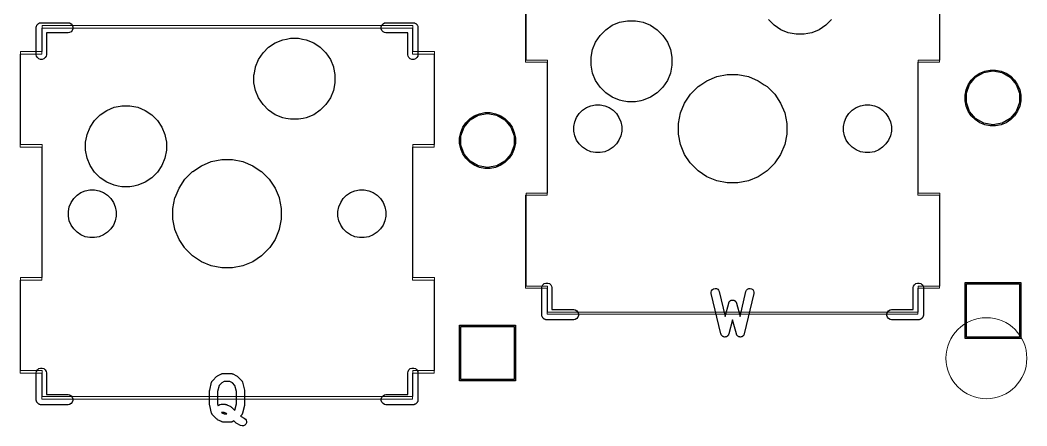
# Model space of a CAD drawing. Header units: millimetres. Extents: x 13 to 222, y -3 to 195.
# Drawn here: x 54.37 to 92.3, y 108.1 to 123.38 of the extents above; entities that cross this region are included whole.
import ezdxf

# ---------------------------------------------------------------- set-up
doc = ezdxf.new("R2010")
doc.units = ezdxf.units.MM
doc.header["$MEASUREMENT"] = 0
doc.layers.add('Ergodox plate', color=7, linetype='Continuous', lineweight=0, true_color=0xf6921e)
doc.layers.add('Orig switch cut', color=7, linetype='Continuous', lineweight=0, true_color=0xde3535)
doc.layers.add('Mask', color=134, linetype='Continuous')
doc.layers.add('Silk', color=142, linetype='Continuous')

msp = doc.modelspace()

# ---------------------------------------------------------------- linework, layer by layer
at = {"layer": 'Ergodox plate'}
for points in [[(88.213, 126.349), (88.213, 125.369), (89.026, 125.369), (89.026, 121.869), (88.213, 121.869), (88.213, 116.86), (89.026, 116.86), (89.026, 113.36), (88.213, 113.36), (88.213, 112.379), (74.243, 112.379), (74.243, 113.36), (73.431, 113.36), (73.431, 116.86), (74.243, 116.86), (74.243, 121.869), (73.431, 121.869), (73.431, 125.369), (74.243, 125.369), (74.243, 126.349)], [(69.163, 123.174), (69.163, 122.194), (69.976, 122.194), (69.976, 118.694), (69.163, 118.694), (69.163, 113.685), (69.976, 113.685), (69.976, 110.185), (69.163, 110.185), (69.163, 109.204), (55.193, 109.204), (55.193, 110.185), (54.381, 110.185), (54.381, 113.685), (55.193, 113.685), (55.193, 118.694), (54.381, 118.694), (54.381, 122.194), (55.193, 122.194), (55.193, 123.174)]]:
    msp.add_lwpolyline(points, close=True, dxfattribs=at)
msp.add_circle((90.779, 110.649), 1.524, dxfattribs=at)
at = {"layer": 'Mask', "linetype": 'Continuous'}
for p, q in [((76.682, 123.182), (76.959, 123.297)), ((76.959, 123.297), (77.107, 123.326)), ((77.107, 123.326), (77.254, 123.356)), ((77.254, 123.356), (77.555, 123.356)), ((77.555, 123.356), (77.702, 123.326)), ((77.702, 123.326), (77.85, 123.297)), ((77.85, 123.297), (78.127, 123.182)), ((82.782, 123.184), (82.569, 123.397)), ((84.94, 123.397), (84.727, 123.184)), ((76.219, 122.802), (76.432, 123.015)), ((76.432, 123.015), (76.682, 123.182)), ((78.127, 123.182), (78.377, 123.015)), ((78.377, 123.015), (78.59, 122.802)), ((83.032, 123.017), (82.782, 123.184)), ((83.309, 122.902), (83.032, 123.017)), ((84.477, 123.017), (84.2, 122.902)), ((84.727, 123.184), (84.477, 123.017)), ((63.983, 122.521), (64.261, 122.636)), ((64.261, 122.636), (64.408, 122.666)), ((64.408, 122.666), (64.556, 122.695)), ((64.556, 122.695), (64.856, 122.695)), ((64.856, 122.695), (65.004, 122.666)), ((65.004, 122.666), (65.151, 122.636)), ((65.151, 122.636), (65.429, 122.521)), ((75.937, 122.275), (76.052, 122.552)), ((76.052, 122.552), (76.219, 122.802)), ((78.59, 122.802), (78.757, 122.552)), ((78.757, 122.552), (78.872, 122.275)), ((83.457, 122.873), (83.309, 122.902)), ((83.604, 122.844), (83.457, 122.873)), ((83.905, 122.844), (83.604, 122.844)), ((84.052, 122.873), (83.905, 122.844)), ((84.2, 122.902), (84.052, 122.873)), ((63.521, 122.142), (63.733, 122.354)), ((63.733, 122.354), (63.983, 122.521)), ((65.429, 122.521), (65.679, 122.354)), ((65.679, 122.354), (65.891, 122.142)), ((75.879, 121.98), (75.937, 122.275)), ((78.872, 122.275), (78.931, 121.98)), ((63.239, 121.614), (63.354, 121.892)), ((63.354, 121.892), (63.521, 122.142)), ((65.891, 122.142), (66.058, 121.892)), ((66.058, 121.892), (66.173, 121.614)), ((75.879, 121.679), (75.879, 121.98)), ((78.931, 121.98), (78.931, 121.679)), ((63.182, 121.329), (63.234, 121.593)), ((63.234, 121.593), (63.239, 121.614)), ((66.173, 121.614), (66.177, 121.593)), ((66.177, 121.593), (66.23, 121.329)), ((75.937, 121.385), (75.879, 121.679)), ((78.931, 121.679), (78.872, 121.385)), ((90.525, 121.379), (90.716, 121.458)), ((90.716, 121.458), (90.919, 121.499)), ((90.919, 121.499), (91.127, 121.499)), ((91.127, 121.499), (91.33, 121.458)), ((91.33, 121.458), (91.521, 121.379)), ((63.18, 121.319), (63.182, 121.329)), ((63.18, 121.019), (63.18, 121.319)), ((63.239, 120.724), (63.18, 121.019)), ((66.232, 121.019), (66.173, 120.724)), ((66.23, 121.329), (66.232, 121.319)), ((66.232, 121.319), (66.232, 121.019)), ((76.052, 121.107), (75.937, 121.385)), ((76.219, 120.857), (76.052, 121.107)), ((78.757, 121.107), (78.59, 120.857)), ((78.872, 121.385), (78.757, 121.107)), ((80.019, 120.946), (80.248, 121.098)), ((80.248, 121.098), (80.619, 121.252)), ((80.619, 121.252), (81.014, 121.331)), ((80.619, 121.252), (80.619, 121.252)), ((80.619, 121.252), (80.619, 121.252)), ((81.014, 121.331), (81.416, 121.331)), ((81.416, 121.331), (81.81, 121.252)), ((81.81, 121.252), (81.81, 121.252)), ((81.81, 121.252), (81.81, 121.252)), ((81.81, 121.252), (82.181, 121.098)), ((82.181, 121.098), (82.41, 120.946)), ((90.092, 120.946), (90.207, 121.118)), ((90.207, 121.118), (90.353, 121.264)), ((90.353, 121.264), (90.525, 121.379)), ((91.521, 121.379), (91.693, 121.264)), ((91.693, 121.264), (91.839, 121.118)), ((91.839, 121.118), (91.954, 120.946)), ((63.354, 120.446), (63.239, 120.724)), ((66.173, 120.724), (66.058, 120.446)), ((76.432, 120.644), (76.219, 120.857)), ((76.682, 120.477), (76.432, 120.644)), ((78.377, 120.644), (78.127, 120.477)), ((78.59, 120.857), (78.377, 120.644)), ((79.629, 120.591), (79.913, 120.875)), ((79.913, 120.875), (80.019, 120.946)), ((82.41, 120.946), (82.516, 120.875)), ((82.516, 120.875), (82.8, 120.591)), ((89.972, 120.551), (90.012, 120.754)), ((90.012, 120.754), (90.092, 120.946)), ((91.954, 120.946), (92.034, 120.754)), ((92.034, 120.754), (92.074, 120.551)), ((63.521, 120.196), (63.354, 120.446)), ((66.058, 120.446), (65.891, 120.196)), ((76.959, 120.362), (76.682, 120.477)), ((77.05, 120.344), (76.959, 120.362)), ((77.254, 120.304), (77.05, 120.344)), ((77.555, 120.304), (77.254, 120.304)), ((77.759, 120.344), (77.555, 120.304)), ((77.85, 120.362), (77.759, 120.344)), ((78.127, 120.477), (77.85, 120.362)), ((79.252, 119.885), (79.406, 120.256)), ((79.406, 120.256), (79.629, 120.591)), ((79.629, 120.591), (79.629, 120.591)), ((82.8, 120.591), (82.8, 120.591)), ((82.8, 120.591), (83.023, 120.256)), ((83.023, 120.256), (83.177, 119.885)), ((89.972, 120.344), (89.972, 120.551)), ((90.012, 120.141), (89.972, 120.344)), ((92.074, 120.344), (92.034, 120.141)), ((92.074, 120.551), (92.074, 120.344)), ((57.383, 119.814), (57.633, 119.981)), ((57.633, 119.981), (57.911, 120.096)), ((57.911, 120.096), (58.136, 120.141)), ((58.136, 120.141), (58.206, 120.155)), ((58.206, 120.155), (58.506, 120.155)), ((58.506, 120.155), (58.575, 120.141)), ((58.575, 120.141), (58.801, 120.096)), ((58.801, 120.096), (59.079, 119.981)), ((59.079, 119.981), (59.329, 119.814)), ((63.733, 119.984), (63.521, 120.196)), ((63.983, 119.817), (63.733, 119.984)), ((65.679, 119.984), (65.429, 119.817)), ((65.891, 120.196), (65.679, 119.984)), ((71.672, 119.855), (71.875, 119.896)), ((71.875, 119.896), (72.082, 119.896)), ((72.082, 119.896), (72.285, 119.855)), ((75.435, 119.864), (75.56, 119.989)), ((75.56, 119.989), (75.708, 120.088)), ((75.708, 120.088), (75.872, 120.156)), ((75.872, 120.156), (76.046, 120.191)), ((76.046, 120.191), (76.223, 120.191)), ((76.223, 120.191), (76.397, 120.156)), ((76.397, 120.156), (76.561, 120.088)), ((76.561, 120.088), (76.709, 119.989)), ((76.709, 119.989), (76.834, 119.864)), ((79.174, 119.491), (79.252, 119.885)), ((79.252, 119.885), (79.252, 119.885)), ((83.177, 119.885), (83.177, 119.885)), ((83.177, 119.885), (83.256, 119.491)), ((85.595, 119.864), (85.72, 119.989)), ((85.72, 119.989), (85.868, 120.088)), ((85.868, 120.088), (86.032, 120.156)), ((86.032, 120.156), (86.206, 120.191)), ((86.206, 120.191), (86.383, 120.191)), ((86.383, 120.191), (86.557, 120.156)), ((86.557, 120.156), (86.721, 120.088)), ((86.721, 120.088), (86.869, 119.989)), ((86.869, 119.989), (86.994, 119.864)), ((90.092, 119.95), (90.012, 120.141)), ((90.207, 119.778), (90.092, 119.95)), ((91.954, 119.95), (91.839, 119.778)), ((92.034, 120.141), (91.954, 119.95)), ((57.004, 119.352), (57.171, 119.602)), ((57.171, 119.602), (57.383, 119.814)), ((59.329, 119.814), (59.541, 119.602)), ((59.541, 119.602), (59.708, 119.352)), ((64.261, 119.702), (63.983, 119.817)), ((64.377, 119.678), (64.261, 119.702)), ((64.556, 119.643), (64.377, 119.678)), ((64.856, 119.643), (64.556, 119.643)), ((65.034, 119.678), (64.856, 119.643)), ((65.151, 119.702), (65.034, 119.678)), ((65.429, 119.817), (65.151, 119.702)), ((71.047, 119.342), (71.162, 119.515)), ((71.162, 119.515), (71.309, 119.661)), ((71.309, 119.661), (71.481, 119.776)), ((71.481, 119.776), (71.672, 119.855)), ((72.285, 119.855), (72.476, 119.776)), ((72.476, 119.776), (72.649, 119.661)), ((72.649, 119.661), (72.795, 119.515)), ((72.795, 119.515), (72.91, 119.342)), ((75.234, 119.378), (75.268, 119.552)), ((75.268, 119.552), (75.336, 119.716)), ((75.336, 119.716), (75.435, 119.864)), ((76.834, 119.864), (76.933, 119.716)), ((76.933, 119.716), (77.001, 119.552)), ((77.001, 119.552), (77.036, 119.378)), ((85.394, 119.378), (85.428, 119.552)), ((85.428, 119.552), (85.496, 119.716)), ((85.496, 119.716), (85.595, 119.864)), ((86.994, 119.864), (87.093, 119.716)), ((87.093, 119.716), (87.161, 119.552)), ((87.161, 119.552), (87.196, 119.378)), ((90.353, 119.631), (90.207, 119.778)), ((90.525, 119.516), (90.353, 119.631)), ((90.716, 119.437), (90.525, 119.516)), ((91.521, 119.516), (91.33, 119.437)), ((91.693, 119.631), (91.521, 119.516)), ((91.839, 119.778), (91.693, 119.631)), ((56.889, 119.074), (57.004, 119.352)), ((59.708, 119.352), (59.823, 119.074)), ((70.928, 118.948), (70.968, 119.151)), ((70.968, 119.151), (71.047, 119.342)), ((72.91, 119.342), (72.989, 119.151)), ((72.989, 119.151), (73.03, 118.948)), ((75.234, 119.201), (75.234, 119.378)), ((75.268, 119.027), (75.234, 119.201)), ((77.036, 119.201), (77.001, 119.027)), ((77.036, 119.378), (77.036, 119.201)), ((79.174, 119.089), (79.174, 119.491)), ((83.256, 119.491), (83.256, 119.089)), ((85.394, 119.201), (85.394, 119.378)), ((85.428, 119.027), (85.394, 119.201)), ((87.196, 119.201), (87.161, 119.027)), ((87.196, 119.378), (87.196, 119.201)), ((90.919, 119.397), (90.716, 119.437)), ((91.127, 119.397), (90.919, 119.397)), ((91.33, 119.437), (91.127, 119.397)), ((56.83, 118.779), (56.832, 118.789)), ((56.83, 118.479), (56.83, 118.779)), ((56.832, 118.789), (56.876, 119.01)), ((56.876, 119.01), (56.889, 119.074)), ((59.823, 119.074), (59.836, 119.01)), ((59.836, 119.01), (59.88, 118.789)), ((59.88, 118.789), (59.882, 118.779)), ((59.882, 118.779), (59.882, 118.479)), ((70.928, 118.741), (70.928, 118.948)), ((70.968, 118.538), (70.928, 118.741)), ((73.03, 118.741), (72.989, 118.538)), ((73.03, 118.948), (73.03, 118.741)), ((75.336, 118.863), (75.268, 119.027)), ((75.435, 118.715), (75.336, 118.863)), ((76.933, 118.863), (76.834, 118.715)), ((77.001, 119.027), (76.933, 118.863)), ((79.252, 118.696), (79.174, 119.089)), ((83.256, 119.089), (83.178, 118.696)), ((85.496, 118.863), (85.428, 119.027)), ((85.595, 118.715), (85.496, 118.863)), ((87.093, 118.863), (86.994, 118.715)), ((87.161, 119.027), (87.093, 118.863)), ((56.889, 118.184), (56.83, 118.479)), ((59.882, 118.479), (59.823, 118.184)), ((71.047, 118.347), (70.968, 118.538)), ((72.989, 118.538), (72.91, 118.347)), ((75.56, 118.59), (75.435, 118.715)), ((75.708, 118.491), (75.56, 118.59)), ((75.872, 118.423), (75.708, 118.491)), ((76.046, 118.389), (75.872, 118.423)), ((76.223, 118.389), (76.046, 118.389)), ((76.397, 118.423), (76.223, 118.389)), ((76.561, 118.491), (76.397, 118.423)), ((76.709, 118.59), (76.561, 118.491)), ((76.834, 118.715), (76.709, 118.59)), ((79.252, 118.694), (79.252, 118.696)), ((79.406, 118.323), (79.252, 118.694)), ((83.177, 118.694), (83.023, 118.323)), ((83.178, 118.696), (83.177, 118.694)), ((85.72, 118.59), (85.595, 118.715)), ((85.868, 118.491), (85.72, 118.59)), ((86.032, 118.423), (85.868, 118.491)), ((86.206, 118.389), (86.032, 118.423)), ((86.383, 118.389), (86.206, 118.389)), ((86.557, 118.423), (86.383, 118.389)), ((86.721, 118.491), (86.557, 118.423)), ((86.869, 118.59), (86.721, 118.491)), ((86.994, 118.715), (86.869, 118.59)), ((57.004, 117.906), (56.889, 118.184)), ((59.823, 118.184), (59.708, 117.906)), ((61.199, 117.898), (61.57, 118.052)), ((61.57, 118.052), (61.965, 118.13)), ((61.57, 118.052), (61.57, 118.052)), ((61.57, 118.052), (61.57, 118.052)), ((61.965, 118.13), (62.367, 118.13)), ((62.367, 118.13), (62.761, 118.052)), ((62.761, 118.052), (62.761, 118.052)), ((62.761, 118.052), (62.761, 118.052)), ((62.761, 118.052), (63.133, 117.898)), ((71.162, 118.175), (71.047, 118.347)), ((71.309, 118.028), (71.162, 118.175)), ((71.481, 117.913), (71.309, 118.028)), ((72.649, 118.028), (72.476, 117.913)), ((72.795, 118.175), (72.649, 118.028)), ((72.91, 118.347), (72.795, 118.175)), ((79.618, 118.006), (79.406, 118.323)), ((79.629, 117.989), (79.618, 118.006)), ((79.913, 117.704), (79.629, 117.989)), ((82.8, 117.989), (82.516, 117.704)), ((82.812, 118.006), (82.8, 117.989)), ((83.023, 118.323), (82.812, 118.006)), ((57.171, 117.656), (57.004, 117.906)), ((57.383, 117.443), (57.171, 117.656)), ((59.541, 117.656), (59.329, 117.443)), ((59.708, 117.906), (59.541, 117.656)), ((60.58, 117.39), (60.865, 117.674)), ((60.865, 117.674), (60.879, 117.684)), ((60.879, 117.684), (61.199, 117.898)), ((63.133, 117.898), (63.453, 117.684)), ((63.453, 117.684), (63.467, 117.674)), ((63.467, 117.674), (63.751, 117.39)), ((71.672, 117.834), (71.481, 117.913)), ((71.875, 117.793), (71.672, 117.834)), ((72.082, 117.793), (71.875, 117.793)), ((72.285, 117.834), (72.082, 117.793)), ((72.476, 117.913), (72.285, 117.834)), ((80.248, 117.481), (79.913, 117.704)), ((79.913, 117.704), (79.913, 117.704)), ((82.516, 117.704), (82.181, 117.481)), ((82.516, 117.704), (82.516, 117.704)), ((57.633, 117.276), (57.383, 117.443)), ((57.911, 117.161), (57.633, 117.276)), ((59.079, 117.276), (58.801, 117.161)), ((59.329, 117.443), (59.079, 117.276)), ((60.357, 117.055), (60.58, 117.39)), ((60.58, 117.39), (60.58, 117.39)), ((63.751, 117.39), (63.751, 117.39)), ((63.751, 117.39), (63.975, 117.055)), ((80.619, 117.327), (80.248, 117.481)), ((81.014, 117.248), (80.619, 117.327)), ((80.619, 117.327), (80.619, 117.327)), ((80.619, 117.327), (80.619, 117.327)), ((81.416, 117.248), (81.014, 117.248)), ((81.81, 117.327), (81.416, 117.248)), ((82.181, 117.481), (81.81, 117.327)), ((81.81, 117.327), (81.81, 117.327)), ((81.81, 117.327), (81.81, 117.327)), ((56.512, 116.789), (56.659, 116.887)), ((56.659, 116.887), (56.823, 116.955)), ((56.823, 116.955), (56.997, 116.99)), ((56.997, 116.99), (57.175, 116.99)), ((57.175, 116.99), (57.349, 116.955)), ((57.349, 116.955), (57.513, 116.887)), ((57.513, 116.887), (57.66, 116.789)), ((58.058, 117.132), (57.911, 117.161)), ((58.206, 117.103), (58.058, 117.132)), ((58.506, 117.103), (58.206, 117.103)), ((58.654, 117.132), (58.506, 117.103)), ((58.801, 117.161), (58.654, 117.132)), ((60.207, 116.694), (60.357, 117.055)), ((63.975, 117.055), (64.125, 116.694)), ((66.672, 116.789), (66.819, 116.887)), ((66.819, 116.887), (66.983, 116.955)), ((66.983, 116.955), (67.157, 116.99)), ((67.157, 116.99), (67.335, 116.99)), ((67.335, 116.99), (67.509, 116.955)), ((67.509, 116.955), (67.673, 116.887)), ((67.673, 116.887), (67.82, 116.789)), ((56.219, 116.351), (56.287, 116.515)), ((56.287, 116.515), (56.386, 116.663)), ((56.386, 116.663), (56.512, 116.789)), ((57.66, 116.789), (57.786, 116.663)), ((57.786, 116.663), (57.884, 116.515)), ((57.884, 116.515), (57.952, 116.351)), ((60.125, 116.29), (60.203, 116.684)), ((60.203, 116.684), (60.207, 116.694)), ((64.125, 116.694), (64.129, 116.684)), ((64.129, 116.684), (64.207, 116.29)), ((66.379, 116.351), (66.447, 116.515)), ((66.447, 116.515), (66.546, 116.663)), ((66.546, 116.663), (66.672, 116.789)), ((67.82, 116.789), (67.946, 116.663)), ((67.946, 116.663), (68.044, 116.515)), ((68.044, 116.515), (68.112, 116.351)), ((56.185, 116.177), (56.219, 116.351)), ((56.185, 116), (56.185, 116.177)), ((57.952, 116.351), (57.987, 116.177)), ((57.987, 116.177), (57.987, 116)), ((60.125, 115.888), (60.125, 116.29)), ((64.207, 116.29), (64.207, 115.888)), ((66.345, 116.177), (66.379, 116.351)), ((66.345, 116), (66.345, 116.177)), ((68.112, 116.351), (68.147, 116.177)), ((68.147, 116.177), (68.147, 116)), ((56.219, 115.826), (56.185, 116)), ((56.287, 115.662), (56.219, 115.826)), ((57.952, 115.826), (57.884, 115.662)), ((57.987, 116), (57.952, 115.826)), ((60.201, 115.503), (60.125, 115.888)), ((64.207, 115.888), (64.13, 115.503)), ((66.379, 115.826), (66.345, 116)), ((66.447, 115.662), (66.379, 115.826)), ((68.112, 115.826), (68.044, 115.662)), ((68.147, 116), (68.112, 115.826)), ((56.386, 115.514), (56.287, 115.662)), ((56.512, 115.389), (56.386, 115.514)), ((56.659, 115.29), (56.512, 115.389)), ((57.66, 115.389), (57.513, 115.29)), ((57.786, 115.514), (57.66, 115.389)), ((57.884, 115.662), (57.786, 115.514)), ((60.203, 115.493), (60.201, 115.503)), ((60.357, 115.122), (60.203, 115.493)), ((64.129, 115.493), (63.975, 115.122)), ((64.13, 115.503), (64.129, 115.493)), ((66.546, 115.514), (66.447, 115.662)), ((66.672, 115.389), (66.546, 115.514)), ((66.819, 115.29), (66.672, 115.389)), ((67.82, 115.389), (67.673, 115.29)), ((67.946, 115.514), (67.82, 115.389)), ((68.044, 115.662), (67.946, 115.514)), ((56.823, 115.222), (56.659, 115.29)), ((56.997, 115.188), (56.823, 115.222)), ((57.175, 115.188), (56.997, 115.188)), ((57.349, 115.222), (57.175, 115.188)), ((57.513, 115.29), (57.349, 115.222)), ((60.558, 114.822), (60.357, 115.122)), ((63.975, 115.122), (63.774, 114.822)), ((66.983, 115.222), (66.819, 115.29)), ((67.157, 115.188), (66.983, 115.222)), ((67.335, 115.188), (67.157, 115.188)), ((67.509, 115.222), (67.335, 115.188)), ((67.673, 115.29), (67.509, 115.222)), ((60.58, 114.788), (60.558, 114.822)), ((60.865, 114.503), (60.58, 114.788)), ((63.751, 114.788), (63.467, 114.503)), ((63.774, 114.822), (63.751, 114.788)), ((61.199, 114.28), (60.865, 114.503)), ((60.865, 114.503), (60.865, 114.503)), ((61.57, 114.126), (61.199, 114.28)), ((63.133, 114.28), (62.761, 114.126)), ((63.467, 114.503), (63.133, 114.28)), ((63.467, 114.503), (63.467, 114.503)), ((61.965, 114.048), (61.57, 114.126)), ((61.57, 114.126), (61.57, 114.126)), ((61.57, 114.126), (61.57, 114.126)), ((62.367, 114.048), (61.965, 114.048)), ((62.761, 114.126), (62.367, 114.048)), ((62.761, 114.126), (62.761, 114.126)), ((62.761, 114.126), (62.761, 114.126)), ((89.972, 111.396), (89.972, 113.498)), ((89.972, 113.498), (92.074, 113.498)), ((92.074, 113.498), (92.074, 111.396)), ((70.928, 109.793), (70.928, 111.895)), ((70.928, 111.895), (73.03, 111.895)), ((73.03, 111.895), (73.03, 109.793)), ((92.074, 111.396), (89.972, 111.396)), ((73.03, 109.793), (70.928, 109.793))]:
    msp.add_line(p, q, dxfattribs=at)
at = {"layer": 'Orig switch cut'}
for points in [[(88.2, 126.275), (88.2, 125.294), (89.013, 125.294), (89.013, 121.794), (88.2, 121.794), (88.2, 116.785), (89.013, 116.785), (89.013, 113.285), (88.2, 113.285), (88.2, 112.305), (74.23, 112.305), (74.23, 113.285), (73.417, 113.285), (73.417, 116.785), (74.23, 116.785), (74.23, 121.794), (73.417, 121.794), (73.417, 125.294), (74.23, 125.294), (74.23, 126.275)], [(69.151, 123.074), (69.151, 122.094), (69.964, 122.094), (69.964, 118.594), (69.151, 118.594), (69.151, 113.585), (69.964, 113.585), (69.964, 110.085), (69.151, 110.085), (69.151, 109.104), (55.181, 109.104), (55.181, 110.085), (54.368, 110.085), (54.368, 113.585), (55.181, 113.585), (55.181, 118.594), (54.368, 118.594), (54.368, 122.094), (55.181, 122.094), (55.181, 123.074)]]:
    msp.add_lwpolyline(points, close=True, dxfattribs=at)
at = {"layer": 'Silk', "linetype": 'Continuous'}
for p, q in [((54.975, 123.123), (54.981, 123.138)), ((54.975, 123.106), (54.975, 123.123)), ((54.975, 122.072), (54.975, 123.106)), ((54.975, 123.106), (54.975, 123.106)), ((54.981, 123.138), (54.984, 123.155)), ((54.984, 123.155), (54.993, 123.17)), ((54.993, 123.17), (54.998, 123.186)), ((54.998, 123.186), (55.009, 123.199)), ((55.009, 123.199), (55.018, 123.213)), ((55.018, 123.213), (55.031, 123.224)), ((55.031, 123.224), (55.042, 123.237)), ((55.042, 123.237), (55.056, 123.246)), ((55.056, 123.246), (55.069, 123.256)), ((55.069, 123.256), (55.085, 123.262)), ((55.085, 123.262), (55.1, 123.271)), ((55.1, 123.271), (55.116, 123.274)), ((55.116, 123.274), (55.132, 123.279)), ((55.132, 123.279), (55.149, 123.279)), ((55.149, 123.279), (55.149, 123.279)), ((55.149, 123.279), (56.183, 123.279)), ((56.183, 123.279), (56.232, 123.271)), ((56.232, 123.271), (56.29, 123.237)), ((56.29, 122.941), (56.232, 122.907)), ((56.29, 123.237), (56.333, 123.186)), ((56.333, 122.992), (56.29, 122.941)), ((56.333, 123.186), (56.356, 123.123)), ((56.356, 123.055), (56.333, 122.992)), ((56.356, 123.123), (56.356, 123.055)), ((67.975, 123.123), (67.998, 123.186)), ((67.975, 123.055), (67.975, 123.123)), ((67.998, 122.992), (67.975, 123.055)), ((67.998, 123.186), (68.042, 123.237)), ((68.042, 122.941), (67.998, 122.992)), ((68.042, 123.237), (68.1, 123.271)), ((68.1, 122.907), (68.042, 122.941)), ((68.1, 123.271), (68.149, 123.279)), ((68.149, 123.279), (69.183, 123.279)), ((69.183, 123.279), (69.199, 123.279)), ((69.183, 123.279), (69.183, 123.279)), ((69.199, 123.279), (69.215, 123.274)), ((69.215, 123.274), (69.232, 123.271)), ((69.232, 123.271), (69.247, 123.262)), ((69.247, 123.262), (69.263, 123.256)), ((69.263, 123.256), (69.276, 123.246)), ((69.276, 123.246), (69.29, 123.237)), ((69.29, 123.237), (69.301, 123.224)), ((69.301, 123.224), (69.314, 123.213)), ((69.314, 123.213), (69.323, 123.199)), ((69.323, 123.199), (69.333, 123.186)), ((69.333, 123.186), (69.339, 123.17)), ((69.339, 123.17), (69.348, 123.155)), ((69.348, 123.155), (69.351, 123.138)), ((69.351, 123.138), (69.356, 123.123)), ((69.356, 123.123), (69.356, 123.106)), ((69.356, 123.106), (69.356, 123.106)), ((69.356, 123.106), (69.356, 122.072)), ((56.183, 122.898), (55.356, 122.898)), ((55.356, 122.898), (55.356, 122.072)), ((56.232, 122.907), (56.183, 122.898)), ((68.149, 122.898), (68.1, 122.907)), ((68.975, 122.898), (68.149, 122.898)), ((68.975, 122.072), (68.975, 122.898)), ((54.984, 122.023), (54.975, 122.072)), ((55.018, 121.965), (54.984, 122.023)), ((55.069, 121.921), (55.018, 121.965)), ((55.132, 121.898), (55.069, 121.921)), ((55.199, 121.898), (55.132, 121.898)), ((55.263, 121.921), (55.199, 121.898)), ((55.314, 121.965), (55.263, 121.921)), ((55.348, 122.023), (55.314, 121.965)), ((55.356, 122.072), (55.348, 122.023)), ((68.984, 122.023), (68.975, 122.072)), ((69.018, 121.965), (68.984, 122.023)), ((69.069, 121.921), (69.018, 121.965)), ((69.132, 121.898), (69.069, 121.921)), ((69.199, 121.898), (69.132, 121.898)), ((69.263, 121.921), (69.199, 121.898)), ((69.314, 121.965), (69.263, 121.921)), ((69.348, 122.023), (69.314, 121.965)), ((69.356, 122.072), (69.348, 122.023)), ((90.37, 121.226), (90.676, 121.402)), ((90.676, 121.402), (91.023, 121.463)), ((91.023, 121.463), (91.37, 121.402)), ((91.37, 121.402), (91.676, 121.226)), ((90.144, 120.955), (90.37, 121.226)), ((91.676, 121.226), (91.902, 120.955)), ((90.023, 120.624), (90.144, 120.955)), ((91.902, 120.955), (92.023, 120.624)), ((90.023, 120.271), (90.023, 120.624)), ((90.144, 119.94), (90.023, 120.271)), ((92.023, 120.271), (91.902, 119.94)), ((92.023, 120.624), (92.023, 120.271)), ((90.37, 119.67), (90.144, 119.94)), ((91.902, 119.94), (91.676, 119.67)), ((71.099, 119.352), (71.326, 119.622)), ((71.326, 119.622), (71.631, 119.799)), ((71.631, 119.799), (71.979, 119.86)), ((71.979, 119.86), (72.326, 119.799)), ((72.326, 119.799), (72.631, 119.622)), ((72.631, 119.622), (72.858, 119.352)), ((90.676, 119.494), (90.37, 119.67)), ((91.676, 119.67), (91.37, 119.494)), ((70.979, 119.021), (71.099, 119.352)), ((72.858, 119.352), (72.979, 119.021)), ((91.023, 119.432), (90.676, 119.494)), ((91.37, 119.494), (91.023, 119.432)), ((70.979, 118.668), (70.979, 119.021)), ((72.979, 119.021), (72.979, 118.668)), ((71.099, 118.337), (70.979, 118.668)), ((72.979, 118.668), (72.858, 118.337)), ((71.326, 118.067), (71.099, 118.337)), ((71.631, 117.89), (71.326, 118.067)), ((72.631, 118.067), (72.326, 117.89)), ((72.858, 118.337), (72.631, 118.067)), ((71.979, 117.829), (71.631, 117.89)), ((72.326, 117.89), (71.979, 117.829)), ((74.066, 113.414), (74.118, 113.457)), ((74.118, 113.457), (74.181, 113.48)), ((74.181, 113.48), (74.248, 113.48)), ((74.248, 113.48), (74.311, 113.457)), ((74.311, 113.457), (74.363, 113.414)), ((88.066, 113.414), (88.118, 113.457)), ((88.118, 113.457), (88.181, 113.48)), ((88.181, 113.48), (88.248, 113.48)), ((88.248, 113.48), (88.311, 113.457)), ((88.311, 113.457), (88.363, 113.414)), ((90.023, 111.447), (90.023, 113.447)), ((90.023, 113.447), (92.023, 113.447)), ((92.023, 113.447), (92.023, 111.447)), ((74.024, 113.306), (74.033, 113.356)), ((74.024, 112.323), (74.024, 113.306)), ((74.033, 113.356), (74.066, 113.414)), ((74.363, 113.414), (74.396, 113.356)), ((74.396, 113.356), (74.405, 113.306)), ((74.405, 113.306), (74.405, 112.48)), ((80.41, 113.141), (80.425, 113.192)), ((80.413, 113.089), (80.41, 113.141)), ((80.776, 111.565), (80.413, 113.089)), ((80.425, 113.192), (80.457, 113.235)), ((80.457, 113.235), (80.501, 113.264)), ((80.501, 113.264), (80.552, 113.276)), ((80.552, 113.276), (80.605, 113.27)), ((80.605, 113.27), (80.652, 113.246)), ((80.652, 113.246), (80.689, 113.208)), ((80.689, 113.208), (80.71, 113.159)), ((80.71, 113.159), (80.933, 112.223)), ((81.497, 112.223), (81.719, 113.159)), ((82.016, 113.089), (81.653, 111.565)), ((81.719, 113.159), (81.741, 113.208)), ((81.741, 113.208), (81.777, 113.246)), ((81.777, 113.246), (81.824, 113.27)), ((81.824, 113.27), (81.877, 113.276)), ((81.877, 113.276), (81.928, 113.264)), ((81.928, 113.264), (81.972, 113.235)), ((81.972, 113.235), (82.004, 113.192)), ((82.004, 113.192), (82.019, 113.141)), ((82.019, 113.141), (82.016, 113.089)), ((88.024, 113.306), (88.033, 113.356)), ((88.024, 112.48), (88.024, 113.306)), ((88.033, 113.356), (88.066, 113.414)), ((88.363, 113.414), (88.396, 113.356)), ((88.396, 113.356), (88.405, 113.306)), ((88.405, 113.306), (88.405, 112.273)), ((80.933, 112.223), (81.067, 112.728)), ((81.067, 112.728), (81.073, 112.74)), ((81.073, 112.74), (81.077, 112.753)), ((81.077, 112.753), (81.084, 112.764)), ((81.084, 112.764), (81.09, 112.776)), ((81.09, 112.776), (81.099, 112.785)), ((81.099, 112.785), (81.107, 112.796)), ((81.107, 112.796), (81.118, 112.804)), ((81.118, 112.804), (81.127, 112.813)), ((81.127, 112.813), (81.139, 112.819)), ((81.139, 112.819), (81.15, 112.827)), ((81.15, 112.827), (81.163, 112.83)), ((81.163, 112.83), (81.175, 112.836)), ((81.175, 112.836), (81.188, 112.837)), ((81.188, 112.837), (81.201, 112.84)), ((81.201, 112.84), (81.215, 112.839)), ((81.215, 112.839), (81.228, 112.84)), ((81.228, 112.84), (81.241, 112.837)), ((81.241, 112.837), (81.254, 112.836)), ((81.254, 112.836), (81.266, 112.83)), ((81.266, 112.83), (81.279, 112.827)), ((81.279, 112.827), (81.29, 112.819)), ((81.29, 112.819), (81.302, 112.813)), ((81.302, 112.813), (81.311, 112.804)), ((81.311, 112.804), (81.322, 112.796)), ((81.322, 112.796), (81.33, 112.785)), ((81.33, 112.785), (81.34, 112.776)), ((81.34, 112.776), (81.345, 112.764)), ((81.345, 112.764), (81.353, 112.753)), ((81.353, 112.753), (81.356, 112.74)), ((81.356, 112.74), (81.362, 112.728)), ((81.362, 112.728), (81.497, 112.223)), ((74.024, 112.256), (74.024, 112.323)), ((74.405, 112.48), (75.231, 112.48)), ((75.231, 112.48), (75.281, 112.471)), ((75.281, 112.471), (75.339, 112.438)), ((75.339, 112.438), (75.382, 112.386)), ((75.382, 112.386), (75.405, 112.323)), ((75.405, 112.323), (75.405, 112.256)), ((87.024, 112.323), (87.047, 112.386)), ((87.024, 112.256), (87.024, 112.323)), ((87.047, 112.386), (87.09, 112.438)), ((87.09, 112.438), (87.148, 112.471)), ((87.148, 112.471), (87.198, 112.48)), ((87.198, 112.48), (88.024, 112.48)), ((74.03, 112.24), (74.024, 112.256)), ((74.033, 112.223), (74.03, 112.24)), ((74.041, 112.209), (74.033, 112.223)), ((74.047, 112.193), (74.041, 112.209)), ((74.058, 112.18), (74.047, 112.193)), ((74.066, 112.165), (74.058, 112.18)), ((74.079, 112.154), (74.066, 112.165)), ((74.09, 112.141), (74.079, 112.154)), ((74.105, 112.133), (74.09, 112.141)), ((74.118, 112.122), (74.105, 112.133)), ((74.134, 112.116), (74.118, 112.122)), ((74.148, 112.108), (74.134, 112.116)), ((74.165, 112.105), (74.148, 112.108)), ((74.181, 112.099), (74.165, 112.105)), ((74.198, 112.099), (74.181, 112.099)), ((75.231, 112.099), (74.198, 112.099)), ((74.198, 112.099), (74.198, 112.099)), ((75.281, 112.108), (75.231, 112.099)), ((75.339, 112.141), (75.281, 112.108)), ((75.382, 112.193), (75.339, 112.141)), ((75.405, 112.256), (75.382, 112.193)), ((81.215, 112.097), (81.072, 111.561)), ((81.358, 111.561), (81.215, 112.097)), ((87.047, 112.193), (87.024, 112.256)), ((87.09, 112.141), (87.047, 112.193)), ((87.148, 112.108), (87.09, 112.141)), ((87.198, 112.099), (87.148, 112.108)), ((88.231, 112.099), (87.198, 112.099)), ((88.248, 112.099), (88.231, 112.099)), ((88.231, 112.099), (88.231, 112.099)), ((88.264, 112.105), (88.248, 112.099)), ((88.281, 112.108), (88.264, 112.105)), ((88.295, 112.116), (88.281, 112.108)), ((88.311, 112.122), (88.295, 112.116)), ((88.324, 112.133), (88.311, 112.122)), ((88.339, 112.141), (88.324, 112.133)), ((88.35, 112.154), (88.339, 112.141)), ((88.363, 112.165), (88.35, 112.154)), ((88.371, 112.18), (88.363, 112.165)), ((88.382, 112.193), (88.371, 112.18)), ((88.388, 112.209), (88.382, 112.193)), ((88.396, 112.223), (88.388, 112.209)), ((88.399, 112.24), (88.396, 112.223)), ((88.405, 112.256), (88.399, 112.24)), ((88.405, 112.273), (88.405, 112.273)), ((88.405, 112.273), (88.405, 112.256)), ((70.979, 109.844), (70.979, 111.844)), ((70.979, 111.844), (72.979, 111.844)), ((72.979, 111.844), (72.979, 109.844)), ((80.782, 111.55), (80.776, 111.565)), ((80.786, 111.535), (80.782, 111.55)), ((80.793, 111.526), (80.786, 111.535)), ((81.061, 111.532), (81.054, 111.523)), ((81.065, 111.547), (81.061, 111.532)), ((81.072, 111.561), (81.065, 111.547)), ((81.364, 111.547), (81.358, 111.561)), ((81.369, 111.532), (81.364, 111.547)), ((81.375, 111.523), (81.369, 111.532)), ((81.643, 111.535), (81.637, 111.526)), ((81.647, 111.55), (81.643, 111.535)), ((81.653, 111.565), (81.647, 111.55)), ((80.797, 111.516), (80.793, 111.526)), ((80.808, 111.505), (80.797, 111.516)), ((80.817, 111.492), (80.808, 111.505)), ((80.826, 111.486), (80.817, 111.492)), ((80.833, 111.478), (80.826, 111.486)), ((80.847, 111.471), (80.833, 111.478)), ((80.86, 111.462), (80.847, 111.471)), ((80.871, 111.459), (80.86, 111.462)), ((80.881, 111.454), (80.871, 111.459)), ((80.896, 111.452), (80.881, 111.454)), ((80.911, 111.448), (80.896, 111.452)), ((80.922, 111.449), (80.911, 111.448)), ((80.933, 111.448), (80.922, 111.449)), ((80.948, 111.451), (80.933, 111.448)), ((80.964, 111.453), (80.948, 111.451)), ((80.974, 111.458), (80.964, 111.453)), ((80.985, 111.46), (80.974, 111.458)), ((80.998, 111.469), (80.985, 111.46)), ((81.012, 111.475), (80.998, 111.469)), ((81.02, 111.483), (81.012, 111.475)), ((81.029, 111.489), (81.02, 111.483)), ((81.038, 111.502), (81.029, 111.489)), ((81.049, 111.513), (81.038, 111.502)), ((81.054, 111.523), (81.049, 111.513)), ((81.38, 111.513), (81.375, 111.523)), ((81.391, 111.502), (81.38, 111.513)), ((81.4, 111.489), (81.391, 111.502)), ((81.409, 111.483), (81.4, 111.489)), ((81.417, 111.475), (81.409, 111.483)), ((81.431, 111.469), (81.417, 111.475)), ((81.444, 111.46), (81.431, 111.469)), ((81.455, 111.458), (81.444, 111.46)), ((81.465, 111.453), (81.455, 111.458)), ((81.481, 111.451), (81.465, 111.453)), ((81.496, 111.448), (81.481, 111.451)), ((81.507, 111.449), (81.496, 111.448)), ((81.518, 111.448), (81.507, 111.449)), ((81.533, 111.452), (81.518, 111.448)), ((81.548, 111.454), (81.533, 111.452)), ((81.558, 111.459), (81.548, 111.454)), ((81.569, 111.462), (81.558, 111.459)), ((81.582, 111.471), (81.569, 111.462)), ((81.596, 111.478), (81.582, 111.471)), ((81.603, 111.486), (81.596, 111.478)), ((81.613, 111.492), (81.603, 111.486)), ((81.621, 111.505), (81.613, 111.492)), ((81.632, 111.516), (81.621, 111.505)), ((81.637, 111.526), (81.632, 111.516)), ((92.023, 111.447), (90.023, 111.447)), ((54.975, 110.105), (54.984, 110.155)), ((54.975, 109.122), (54.975, 110.105)), ((54.984, 110.155), (55.018, 110.213)), ((55.018, 110.213), (55.069, 110.256)), ((55.069, 110.256), (55.132, 110.279)), ((55.132, 110.279), (55.199, 110.279)), ((55.199, 110.279), (55.263, 110.256)), ((55.263, 110.256), (55.314, 110.213)), ((55.314, 110.213), (55.348, 110.155)), ((55.348, 110.155), (55.356, 110.105)), ((55.356, 110.105), (55.356, 109.279)), ((61.807, 109.987), (61.953, 110.06)), ((61.953, 110.06), (61.961, 110.062)), ((61.961, 110.062), (61.969, 110.066)), ((61.969, 110.066), (61.986, 110.07)), ((61.986, 110.07), (62.003, 110.075)), ((62.003, 110.075), (62.012, 110.074)), ((62.012, 110.074), (62.021, 110.076)), ((62.021, 110.076), (62.311, 110.076)), ((62.311, 110.076), (62.32, 110.074)), ((62.32, 110.074), (62.328, 110.075)), ((62.328, 110.075), (62.346, 110.07)), ((62.346, 110.07), (62.363, 110.066)), ((62.363, 110.066), (62.371, 110.062)), ((62.371, 110.062), (62.379, 110.06)), ((62.379, 110.06), (62.524, 109.987)), ((68.975, 110.105), (68.984, 110.155)), ((68.975, 109.279), (68.975, 110.105)), ((68.984, 110.155), (69.018, 110.213)), ((69.018, 110.213), (69.069, 110.256)), ((69.069, 110.256), (69.132, 110.279)), ((69.132, 110.279), (69.199, 110.279)), ((69.199, 110.279), (69.263, 110.256)), ((69.263, 110.256), (69.314, 110.213)), ((69.314, 110.213), (69.348, 110.155)), ((69.348, 110.155), (69.356, 110.105)), ((69.356, 110.105), (69.356, 109.072)), ((61.51, 109.452), (61.583, 109.742)), ((61.583, 109.742), (61.589, 109.756)), ((61.589, 109.756), (61.592, 109.77)), ((61.592, 109.77), (61.599, 109.78)), ((61.599, 109.78), (61.604, 109.791)), ((61.604, 109.791), (61.614, 109.801)), ((61.614, 109.801), (61.623, 109.813)), ((61.623, 109.813), (61.768, 109.958)), ((61.768, 109.958), (61.788, 109.972)), ((61.788, 109.972), (61.807, 109.987)), ((61.966, 109.725), (61.868, 109.628)), ((62.057, 109.771), (61.966, 109.725)), ((62.275, 109.771), (62.057, 109.771)), ((62.366, 109.725), (62.275, 109.771)), ((62.464, 109.628), (62.366, 109.725)), ((62.524, 109.987), (62.544, 109.972)), ((62.544, 109.972), (62.564, 109.958)), ((62.564, 109.958), (62.709, 109.813)), ((62.709, 109.813), (62.717, 109.801)), ((62.717, 109.801), (62.728, 109.791)), ((62.728, 109.791), (62.732, 109.78)), ((62.732, 109.78), (62.739, 109.77)), ((62.739, 109.77), (62.743, 109.756)), ((62.743, 109.756), (62.749, 109.742)), ((62.749, 109.742), (62.822, 109.452)), ((72.979, 109.844), (70.979, 109.844)), ((55.356, 109.279), (56.183, 109.279)), ((56.183, 109.279), (56.232, 109.27)), ((56.232, 109.27), (56.29, 109.237)), ((61.505, 109.415), (61.509, 109.434)), ((61.505, 108.907), (61.505, 109.415)), ((61.509, 109.434), (61.51, 109.452)), ((61.868, 109.628), (61.81, 109.396)), ((61.81, 109.396), (61.81, 108.926)), ((62.521, 109.396), (62.464, 109.628)), ((62.521, 108.926), (62.521, 109.396)), ((62.822, 109.452), (62.823, 109.434)), ((62.823, 109.434), (62.826, 109.415)), ((62.826, 109.415), (62.826, 108.907)), ((68.042, 109.237), (68.1, 109.27)), ((68.1, 109.27), (68.149, 109.279)), ((68.149, 109.279), (68.975, 109.279)), ((54.975, 109.055), (54.975, 109.122)), ((54.981, 109.039), (54.975, 109.055)), ((54.984, 109.023), (54.981, 109.039)), ((54.993, 109.008), (54.984, 109.023)), ((54.998, 108.992), (54.993, 109.008)), ((55.009, 108.979), (54.998, 108.992)), ((55.018, 108.964), (55.009, 108.979)), ((55.031, 108.953), (55.018, 108.964)), ((55.042, 108.94), (55.031, 108.953)), ((55.056, 108.932), (55.042, 108.94)), ((55.069, 108.921), (55.056, 108.932)), ((55.085, 108.915), (55.069, 108.921)), ((55.1, 108.907), (55.085, 108.915)), ((55.116, 108.904), (55.1, 108.907)), ((55.132, 108.898), (55.116, 108.904)), ((55.149, 108.898), (55.132, 108.898)), ((56.183, 108.898), (55.149, 108.898)), ((55.149, 108.898), (55.149, 108.898)), ((56.232, 108.907), (56.183, 108.898)), ((56.29, 108.94), (56.232, 108.907)), ((56.29, 109.237), (56.333, 109.185)), ((56.333, 108.992), (56.29, 108.94)), ((56.333, 109.185), (56.356, 109.122)), ((56.356, 109.055), (56.333, 108.992)), ((56.356, 109.122), (56.356, 109.055)), ((61.509, 108.889), (61.505, 108.907)), ((61.51, 108.87), (61.509, 108.889)), ((61.81, 108.926), (61.829, 108.853)), ((61.829, 108.853), (61.85, 108.879)), ((61.85, 108.879), (61.896, 108.905)), ((61.896, 108.905), (61.948, 108.914)), ((61.948, 108.914), (62.093, 108.914)), ((62.093, 108.914), (62.102, 108.913)), ((62.102, 108.913), (62.111, 108.913)), ((62.111, 108.913), (62.128, 108.908)), ((62.128, 108.908), (62.145, 108.905)), ((62.145, 108.905), (62.153, 108.901)), ((62.153, 108.901), (62.161, 108.898)), ((62.161, 108.898), (62.307, 108.826)), ((62.464, 108.695), (62.521, 108.926)), ((62.823, 108.889), (62.822, 108.87)), ((62.826, 108.907), (62.823, 108.889)), ((67.975, 109.122), (67.998, 109.185)), ((67.975, 109.055), (67.975, 109.122)), ((67.998, 108.992), (67.975, 109.055)), ((67.998, 109.185), (68.042, 109.237)), ((68.042, 108.94), (67.998, 108.992)), ((68.1, 108.907), (68.042, 108.94)), ((68.149, 108.898), (68.1, 108.907)), ((69.183, 108.898), (68.149, 108.898)), ((69.199, 108.898), (69.183, 108.898)), ((69.183, 108.898), (69.183, 108.898)), ((69.215, 108.904), (69.199, 108.898)), ((69.232, 108.907), (69.215, 108.904)), ((69.247, 108.915), (69.232, 108.907)), ((69.263, 108.921), (69.247, 108.915)), ((69.276, 108.932), (69.263, 108.921)), ((69.29, 108.94), (69.276, 108.932)), ((69.301, 108.953), (69.29, 108.94)), ((69.314, 108.964), (69.301, 108.953)), ((69.323, 108.979), (69.314, 108.964)), ((69.333, 108.992), (69.323, 108.979)), ((69.339, 109.008), (69.333, 108.992)), ((69.348, 109.023), (69.339, 109.008)), ((69.351, 109.039), (69.348, 109.023)), ((69.356, 109.055), (69.351, 109.039)), ((69.356, 109.072), (69.356, 109.072)), ((69.356, 109.072), (69.356, 109.055)), ((61.583, 108.58), (61.51, 108.87)), ((61.589, 108.567), (61.583, 108.58)), ((61.592, 108.553), (61.589, 108.567)), ((61.599, 108.543), (61.592, 108.553)), ((61.604, 108.532), (61.599, 108.543)), ((61.614, 108.521), (61.604, 108.532)), ((61.623, 108.509), (61.614, 108.521)), ((61.768, 108.364), (61.623, 108.509)), ((61.953, 108.61), (61.966, 108.597)), ((62.057, 108.61), (61.953, 108.61)), ((61.966, 108.597), (62.057, 108.552)), ((62.148, 108.564), (62.057, 108.61)), ((62.057, 108.552), (62.161, 108.552)), ((62.161, 108.552), (62.148, 108.564)), ((62.307, 108.826), (62.326, 108.811)), ((62.326, 108.811), (62.346, 108.797)), ((62.346, 108.797), (62.456, 108.687)), ((62.456, 108.687), (62.464, 108.695)), ((62.709, 108.509), (62.672, 108.472)), ((62.717, 108.521), (62.709, 108.509)), ((62.728, 108.532), (62.717, 108.521)), ((62.732, 108.543), (62.728, 108.532)), ((62.739, 108.553), (62.732, 108.543)), ((62.743, 108.567), (62.739, 108.553)), ((62.749, 108.58), (62.743, 108.567)), ((62.822, 108.87), (62.749, 108.58)), ((61.788, 108.35), (61.768, 108.364)), ((61.807, 108.335), (61.788, 108.35)), ((61.953, 108.263), (61.807, 108.335)), ((61.961, 108.26), (61.953, 108.263)), ((61.969, 108.256), (61.961, 108.26)), ((61.986, 108.253), (61.969, 108.256)), ((62.003, 108.248), (61.986, 108.253)), ((62.012, 108.248), (62.003, 108.248)), ((62.021, 108.247), (62.012, 108.248)), ((62.311, 108.247), (62.021, 108.247)), ((62.32, 108.248), (62.311, 108.247)), ((62.328, 108.248), (62.32, 108.248)), ((62.346, 108.253), (62.328, 108.248)), ((62.363, 108.256), (62.346, 108.253)), ((62.371, 108.26), (62.363, 108.256)), ((62.379, 108.263), (62.371, 108.26)), ((62.426, 108.286), (62.379, 108.263)), ((62.494, 108.219), (62.426, 108.286)), ((62.514, 108.205), (62.494, 108.219)), ((62.533, 108.19), (62.514, 108.205)), ((62.678, 108.118), (62.533, 108.19)), ((62.672, 108.472), (62.692, 108.452)), ((62.729, 108.103), (62.678, 108.118)), ((62.692, 108.452), (62.815, 108.39)), ((62.83, 108.127), (62.782, 108.106)), ((62.815, 108.39), (62.857, 108.359)), ((62.869, 108.163), (62.83, 108.127)), ((62.857, 108.359), (62.886, 108.315)), ((62.893, 108.211), (62.869, 108.163)), ((62.886, 108.315), (62.899, 108.263)), ((62.899, 108.263), (62.893, 108.211)), ((62.782, 108.106), (62.729, 108.103))]:
    msp.add_line(p, q, dxfattribs=at)

doc.saveas('drawing.dxf')
